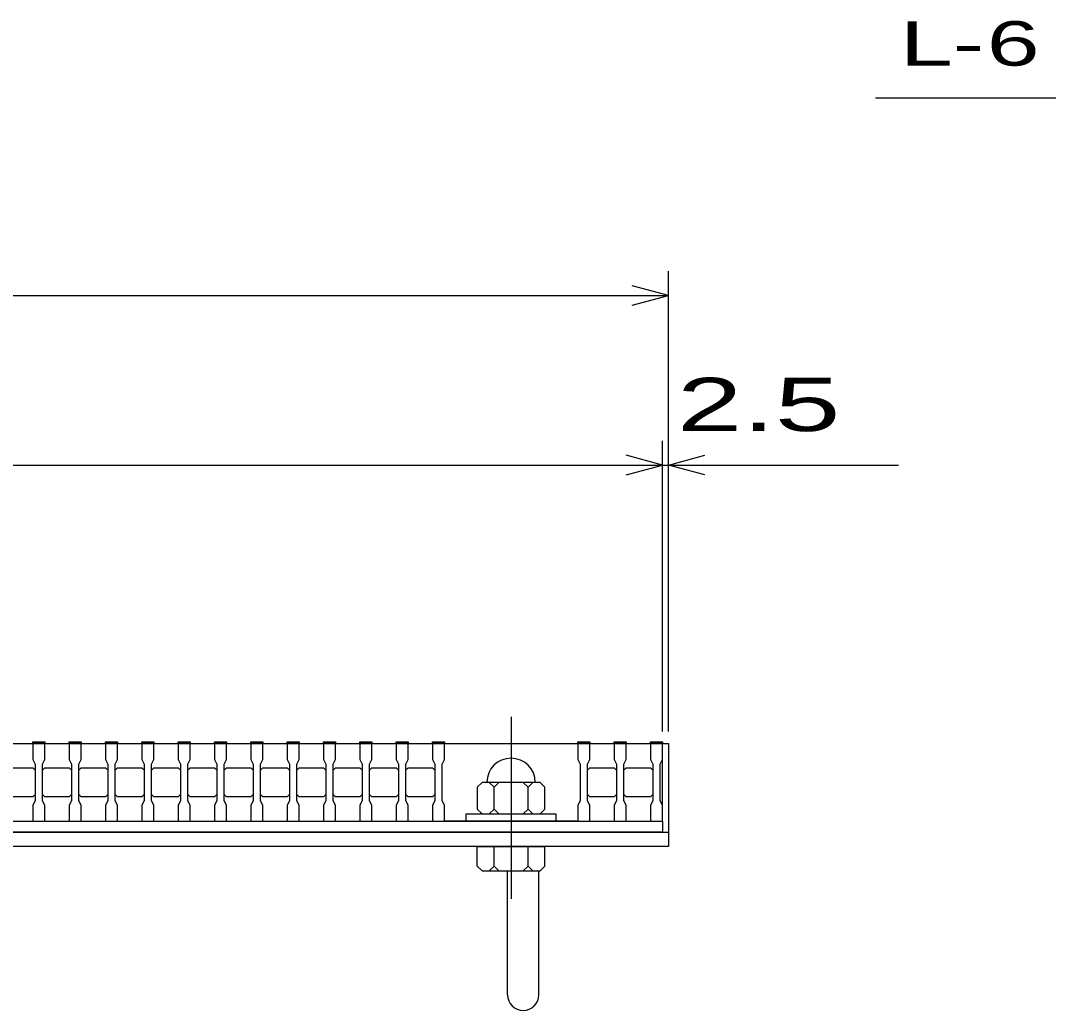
# Model space of a CAD drawing. Units: millimetres, scale not verified. Extents: x -1820 to 1731, y -1282 to 1054.
# Drawn here: x -618 to -193.7, y -607.6 to -199.1 of the extents above; entities that cross this region are included whole.
import ezdxf
from ezdxf.enums import TextEntityAlignment as Align

# ---------------------------------------------------------------- set-up
doc = ezdxf.new("R2010")
doc.units = ezdxf.units.MM
doc.header["$LTSCALE"] = 10
doc.linetypes.add('CHAIN', pattern=[18.5, 12, -1.5, 3.5, -1.5])
for name, color, linetype, lineweight in [('16', 3, 'Continuous', 25), ('19', 6, 'Continuous', 25), ('22', 4, 'Continuous', 25)]:
    doc.layers.add(name, color=color, linetype=linetype, lineweight=lineweight)
doc.styles.add('ベクトル', font='')
doc.styles.get('ベクトル').set_extended_font_data('ベクトル')

msp = doc.modelspace()

# ---------------------------------------------------------------- linework, layer by layer
at = {"layer": '16', "linetype": 'CHAIN'}
msp.add_line((-415.5, -486.5), (-415.5, -561.5), dxfattribs=at)
at = {"layer": '16'}
for p, q in [((-1348, -497.5), (-353, -497.5)), ((-613, -497.5), (-613, -496.8)), ((-613, -496.8), (-608, -496.8)), ((-613, -497.5), (-613, -504)), ((-608, -497.5), (-613, -497.5)), ((-608, -496.8), (-608, -497.5)), ((-608, -504), (-608, -497.5)), ((-598, -497.5), (-598, -496.8)), ((-598, -496.8), (-593, -496.8)), ((-598, -497.5), (-598, -504)), ((-593, -497.5), (-598, -497.5)), ((-593, -496.8), (-593, -497.5)), ((-593, -504), (-593, -497.5)), ((-583, -497.5), (-583, -496.8)), ((-583, -496.8), (-578, -496.8)), ((-583, -497.5), (-583, -504)), ((-578, -497.5), (-583, -497.5)), ((-578, -496.8), (-578, -497.5)), ((-578, -504), (-578, -497.5)), ((-568, -497.5), (-568, -496.8)), ((-568, -496.8), (-563, -496.8)), ((-568, -497.5), (-568, -504)), ((-563, -497.5), (-568, -497.5)), ((-563, -496.8), (-563, -497.5)), ((-563, -504), (-563, -497.5)), ((-553, -497.5), (-553, -496.8)), ((-553, -496.8), (-548, -496.8)), ((-553, -497.5), (-553, -504)), ((-548, -497.5), (-553, -497.5)), ((-548, -496.8), (-548, -497.5)), ((-548, -504), (-548, -497.5)), ((-538, -497.5), (-538, -496.8)), ((-538, -496.8), (-533, -496.8)), ((-538, -497.5), (-538, -504)), ((-533, -497.5), (-538, -497.5)), ((-533, -496.8), (-533, -497.5)), ((-533, -504), (-533, -497.5)), ((-523, -497.5), (-523, -496.8)), ((-523, -496.8), (-518, -496.8)), ((-523, -497.5), (-523, -504)), ((-518, -497.5), (-523, -497.5)), ((-518, -496.8), (-518, -497.5)), ((-518, -504), (-518, -497.5)), ((-508, -497.5), (-508, -496.8)), ((-508, -496.8), (-503, -496.8)), ((-508, -497.5), (-508, -504)), ((-503, -497.5), (-508, -497.5)), ((-503, -496.8), (-503, -497.5)), ((-503, -504), (-503, -497.5)), ((-493, -497.5), (-493, -496.8)), ((-493, -496.8), (-488, -496.8)), ((-493, -497.5), (-493, -504)), ((-488, -497.5), (-493, -497.5)), ((-488, -496.8), (-488, -497.5)), ((-488, -504), (-488, -497.5)), ((-478, -497.5), (-478, -496.8)), ((-478, -496.8), (-473, -496.8)), ((-478, -497.5), (-478, -504)), ((-473, -497.5), (-478, -497.5)), ((-473, -496.8), (-473, -497.5)), ((-473, -504), (-473, -497.5)), ((-463, -497.5), (-463, -496.8)), ((-463, -496.8), (-458, -496.8)), ((-463, -497.5), (-463, -504)), ((-458, -497.5), (-463, -497.5)), ((-458, -496.8), (-458, -497.5)), ((-458, -504), (-458, -497.5)), ((-448, -497.5), (-448, -496.8)), ((-448, -496.8), (-443, -496.8)), ((-448, -497.5), (-448, -504)), ((-443, -497.5), (-448, -497.5)), ((-443, -496.8), (-443, -497.5)), ((-443, -504), (-443, -497.5)), ((-443, -497.5), (-388, -497.5)), ((-388, -497.5), (-388, -496.8)), ((-388, -496.8), (-383, -496.8)), ((-388, -497.5), (-388, -504)), ((-383, -497.5), (-388, -497.5)), ((-383, -496.8), (-383, -497.5)), ((-383, -504), (-383, -497.5)), ((-373, -497.5), (-373, -496.8)), ((-373, -496.8), (-368, -496.8)), ((-373, -497.5), (-373, -504)), ((-368, -497.5), (-373, -497.5)), ((-368, -496.8), (-368, -497.5)), ((-368, -504), (-368, -497.5)), ((-358, -497.5), (-358, -496.8)), ((-358, -496.8), (-353, -496.8)), ((-358, -497.5), (-358, -504)), ((-353, -497.5), (-358, -497.5)), ((-353, -496.8), (-353, -497.5)), ((-353, -504), (-353, -497.5)), ((-353, -529.5), (-353, -497.5)), ((-613, -504), (-612, -506)), ((-609, -506), (-608, -504)), ((-598, -504), (-597, -506)), ((-594, -506), (-593, -504)), ((-583, -504), (-582, -506)), ((-579, -506), (-578, -504)), ((-568, -504), (-567, -506)), ((-564, -506), (-563, -504)), ((-553, -504), (-552, -506)), ((-549, -506), (-548, -504)), ((-538, -504), (-537, -506)), ((-534, -506), (-533, -504)), ((-523, -504), (-522, -506)), ((-519, -506), (-518, -504)), ((-508, -504), (-507, -506)), ((-504, -506), (-503, -504)), ((-493, -504), (-492, -506)), ((-489, -506), (-488, -504)), ((-478, -504), (-477, -506)), ((-474, -506), (-473, -504)), ((-463, -504), (-462, -506)), ((-459, -506), (-458, -504)), ((-448, -504), (-447, -506)), ((-444, -506), (-443, -504)), ((-388, -504), (-387, -506)), ((-384, -506), (-383, -504)), ((-373, -504), (-372, -506)), ((-369, -506), (-368, -504)), ((-358, -504), (-357, -506)), ((-354, -506), (-353, -504)), ((-623, -507.5), (-613, -507.5)), ((-613, -507.5), (-612, -508.5)), ((-612, -506), (-612, -521)), ((-609, -521), (-609, -506)), ((-609, -508.5), (-608, -507.5)), ((-608, -507.5), (-598, -507.5)), ((-598, -507.5), (-597, -508.5)), ((-597, -506), (-597, -521)), ((-594, -521), (-594, -506)), ((-594, -508.5), (-593, -507.5)), ((-593, -507.5), (-583, -507.5)), ((-583, -507.5), (-582, -508.5)), ((-582, -506), (-582, -521)), ((-579, -521), (-579, -506)), ((-579, -508.5), (-578, -507.5)), ((-578, -507.5), (-568, -507.5)), ((-568, -507.5), (-567, -508.5)), ((-567, -506), (-567, -521)), ((-564, -521), (-564, -506)), ((-564, -508.5), (-563, -507.5)), ((-563, -507.5), (-553, -507.5)), ((-553, -507.5), (-552, -508.5)), ((-552, -506), (-552, -521)), ((-549, -521), (-549, -506)), ((-549, -508.5), (-548, -507.5)), ((-548, -507.5), (-538, -507.5)), ((-538, -507.5), (-537, -508.5)), ((-537, -506), (-537, -521)), ((-534, -521), (-534, -506)), ((-534, -508.5), (-533, -507.5)), ((-533, -507.5), (-523, -507.5)), ((-523, -507.5), (-522, -508.5)), ((-522, -506), (-522, -521)), ((-519, -521), (-519, -506)), ((-519, -508.5), (-518, -507.5)), ((-518, -507.5), (-508, -507.5)), ((-508, -507.5), (-507, -508.5)), ((-507, -506), (-507, -521)), ((-504, -521), (-504, -506)), ((-504, -508.5), (-503, -507.5)), ((-503, -507.5), (-493, -507.5)), ((-493, -507.5), (-492, -508.5)), ((-492, -506), (-492, -521)), ((-489, -521), (-489, -506)), ((-489, -508.5), (-488, -507.5)), ((-488, -507.5), (-478, -507.5)), ((-478, -507.5), (-477, -508.5)), ((-477, -506), (-477, -521)), ((-474, -521), (-474, -506)), ((-474, -508.5), (-473, -507.5)), ((-473, -507.5), (-463, -507.5)), ((-463, -507.5), (-462, -508.5)), ((-462, -506), (-462, -521)), ((-459, -521), (-459, -506)), ((-459, -508.5), (-458, -507.5)), ((-458, -507.5), (-448, -507.5)), ((-448, -507.5), (-447, -508.5)), ((-447, -506), (-447, -521)), ((-444, -521), (-444, -506)), ((-387, -506), (-387, -521)), ((-384, -521), (-384, -506)), ((-384, -508.5), (-383, -507.5)), ((-383, -507.5), (-373, -507.5)), ((-373, -507.5), (-372, -508.5)), ((-372, -506), (-372, -521)), ((-369, -521), (-369, -506)), ((-369, -508.5), (-368, -507.5)), ((-368, -507.5), (-358, -507.5)), ((-358, -507.5), (-357, -508.5)), ((-357, -506), (-357, -521)), ((-354, -521), (-354, -506)), ((-427.5, -513.5), (-429.5, -515.5)), ((-429.5, -515.5), (-429.5, -524.5)), ((-403.5, -513.5), (-427.5, -513.5)), ((-422.5, -515.5), (-424.5, -513.5)), ((-420.5, -513.5), (-422.5, -515.5)), ((-422.5, -524.5), (-422.5, -515.5)), ((-408.5, -515.5), (-410.5, -513.5)), ((-406.5, -513.5), (-408.5, -515.5)), ((-408.5, -524.5), (-408.5, -515.5)), ((-401.5, -515.5), (-403.5, -513.5)), ((-401.5, -524.5), (-401.5, -515.5)), ((-613, -519.5), (-623, -519.5)), ((-612, -518.5), (-613, -519.5)), ((-612, -521), (-613, -523)), ((-608, -519.5), (-609, -518.5)), ((-608, -523), (-609, -521)), ((-598, -519.5), (-608, -519.5)), ((-597, -518.5), (-598, -519.5)), ((-597, -521), (-598, -523)), ((-593, -519.5), (-594, -518.5)), ((-593, -523), (-594, -521)), ((-583, -519.5), (-593, -519.5)), ((-582, -518.5), (-583, -519.5)), ((-582, -521), (-583, -523)), ((-578, -519.5), (-579, -518.5)), ((-578, -523), (-579, -521)), ((-568, -519.5), (-578, -519.5)), ((-567, -518.5), (-568, -519.5)), ((-567, -521), (-568, -523)), ((-563, -519.5), (-564, -518.5)), ((-563, -523), (-564, -521)), ((-553, -519.5), (-563, -519.5)), ((-552, -518.5), (-553, -519.5)), ((-552, -521), (-553, -523)), ((-548, -519.5), (-549, -518.5)), ((-548, -523), (-549, -521)), ((-538, -519.5), (-548, -519.5)), ((-537, -518.5), (-538, -519.5)), ((-537, -521), (-538, -523)), ((-533, -519.5), (-534, -518.5)), ((-533, -523), (-534, -521)), ((-523, -519.5), (-533, -519.5)), ((-522, -518.5), (-523, -519.5)), ((-522, -521), (-523, -523)), ((-518, -519.5), (-519, -518.5)), ((-518, -523), (-519, -521)), ((-508, -519.5), (-518, -519.5)), ((-507, -518.5), (-508, -519.5)), ((-507, -521), (-508, -523)), ((-503, -519.5), (-504, -518.5)), ((-503, -523), (-504, -521)), ((-493, -519.5), (-503, -519.5)), ((-492, -518.5), (-493, -519.5)), ((-492, -521), (-493, -523)), ((-488, -519.5), (-489, -518.5)), ((-488, -523), (-489, -521)), ((-478, -519.5), (-488, -519.5)), ((-477, -518.5), (-478, -519.5)), ((-477, -521), (-478, -523)), ((-473, -519.5), (-474, -518.5)), ((-473, -523), (-474, -521)), ((-463, -519.5), (-473, -519.5)), ((-462, -518.5), (-463, -519.5)), ((-462, -521), (-463, -523)), ((-458, -519.5), (-459, -518.5)), ((-458, -523), (-459, -521)), ((-448, -519.5), (-458, -519.5)), ((-447, -518.5), (-448, -519.5)), ((-447, -521), (-448, -523)), ((-443, -523), (-444, -521)), ((-387, -521), (-388, -523)), ((-383, -519.5), (-384, -518.5)), ((-383, -523), (-384, -521)), ((-373, -519.5), (-383, -519.5)), ((-372, -518.5), (-373, -519.5)), ((-372, -521), (-373, -523)), ((-368, -519.5), (-369, -518.5)), ((-368, -523), (-369, -521)), ((-358, -519.5), (-368, -519.5)), ((-357, -518.5), (-358, -519.5)), ((-357, -521), (-358, -523)), ((-353, -523), (-354, -521)), ((-613, -523), (-613, -529.5)), ((-608, -529.5), (-608, -523)), ((-598, -523), (-598, -529.5)), ((-593, -529.5), (-593, -523)), ((-583, -523), (-583, -529.5)), ((-578, -529.5), (-578, -523)), ((-568, -523), (-568, -529.5)), ((-563, -529.5), (-563, -523)), ((-553, -523), (-553, -529.5)), ((-548, -529.5), (-548, -523)), ((-538, -523), (-538, -529.5)), ((-533, -529.5), (-533, -523)), ((-523, -523), (-523, -529.5)), ((-518, -529.5), (-518, -523)), ((-508, -523), (-508, -529.5)), ((-503, -529.5), (-503, -523)), ((-493, -523), (-493, -529.5)), ((-488, -529.5), (-488, -523)), ((-478, -523), (-478, -529.5)), ((-473, -529.5), (-473, -523)), ((-463, -523), (-463, -529.5)), ((-458, -529.5), (-458, -523)), ((-448, -523), (-448, -529.5)), ((-443, -529.5), (-443, -523)), ((-429.5, -524.5), (-427.5, -526.5)), ((-424.5, -526.5), (-422.5, -524.5)), ((-422.5, -524.5), (-420.5, -526.5)), ((-410.5, -526.5), (-408.5, -524.5)), ((-408.5, -524.5), (-406.5, -526.5)), ((-403.5, -526.5), (-401.5, -524.5)), ((-388, -523), (-388, -529.5)), ((-383, -529.5), (-383, -523)), ((-373, -523), (-373, -529.5)), ((-368, -529.5), (-368, -523)), ((-358, -523), (-358, -529.5)), ((-353, -529.5), (-353, -523)), ((-1348, -529.5), (-353, -529.5)), ((-1348, -529.5), (-353, -529.5)), ((-613, -529.5), (-608, -529.5)), ((-598, -529.5), (-593, -529.5)), ((-583, -529.5), (-578, -529.5)), ((-568, -529.5), (-563, -529.5)), ((-553, -529.5), (-548, -529.5)), ((-538, -529.5), (-533, -529.5)), ((-523, -529.5), (-518, -529.5)), ((-508, -529.5), (-503, -529.5)), ((-493, -529.5), (-488, -529.5)), ((-478, -529.5), (-473, -529.5)), ((-463, -529.5), (-458, -529.5)), ((-448, -529.5), (-443, -529.5)), ((-388, -529.5), (-443, -529.5)), ((-434, -529.5), (-434, -526.5)), ((-434, -526.5), (-397, -526.5)), ((-397, -529.5), (-434, -529.5)), ((-397, -526.5), (-397, -529.5)), ((-388, -529.5), (-383, -529.5)), ((-373, -529.5), (-368, -529.5)), ((-358, -529.5), (-353, -529.5)), ((-353, -529.5), (-353, -534)), ((-353, -534), (-1348, -534))]:
    msp.add_line(p, q, dxfattribs=at)
msp.add_arc((-415.5, -513.5), 10, 0, 180, dxfattribs=at)
at = {"layer": '19'}
for p, q in [((-353, -497.5), (-350.5, -497.5)), ((-350.5, -497.5), (-350.5, -534)), ((-1350.5, -534), (-350.5, -534)), ((-350.5, -534), (-350.5, -540)), ((-350.5, -540), (-1350.5, -540)), ((-429.5, -548), (-429.5, -540)), ((-429.5, -540), (-401.5, -540)), ((-422.5, -548), (-422.5, -540)), ((-408.5, -548), (-408.5, -540)), ((-401.5, -548), (-401.5, -540)), ((-429.5, -548), (-427.5, -550)), ((-427.5, -550), (-403.5, -550)), ((-422.5, -548), (-424.5, -550)), ((-420.5, -550), (-422.5, -548)), ((-417, -601.11), (-417, -550)), ((-408.5, -548), (-410.5, -550)), ((-406.5, -550), (-408.5, -548)), ((-404, -601.11), (-404, -550)), ((-403.5, -550), (-401.5, -548))]:
    msp.add_line(p, q, dxfattribs=at)
msp.add_arc((-410.5, -601.11), 6.5, 180, 0, dxfattribs=at)
at = {"layer": '22'}
for p, q in [((-265, -231), (-65, -231)), ((-350.5, -492.5), (-350.5, -302.5)), ((-350.5, -312.5), (-365.5, -308.5)), ((-1350.5, -312.5), (-350.5, -312.5)), ((-365.5, -316.5), (-350.5, -312.5)), ((-353, -492.5), (-353, -372.5)), ((-350.5, -492.5), (-350.5, -372.5)), ((-353, -382.5), (-368, -378.5)), ((-350.5, -382.5), (-335.5, -378.5)), ((-1348, -382.5), (-353, -382.5)), ((-368, -386.5), (-353, -382.5)), ((-353, -382.5), (-350.5, -382.5)), ((-335.5, -386.5), (-350.5, -382.5)), ((-350.5, -382.5), (-255.5, -382.5))]:
    msp.add_line(p, q, dxfattribs=at)

# ---------------------------------------------------------------- texts
at = {"layer": '22', "color": 2, "style": 'ベクトル'}
for s, height, width, p in [('L-', 18.33, 1.6, (-255, -208.5)), (' 6 ', 18.33, 1.6, (-230, -208.5)), (' 2.5 ', 21.99, 1.65, (-360.5, -357.5))]:
    msp.add_text(s, height=height, dxfattribs=dict(at, width=width)).set_placement(p, align=Align.MIDDLE_LEFT)

doc.saveas('drawing.dxf')
